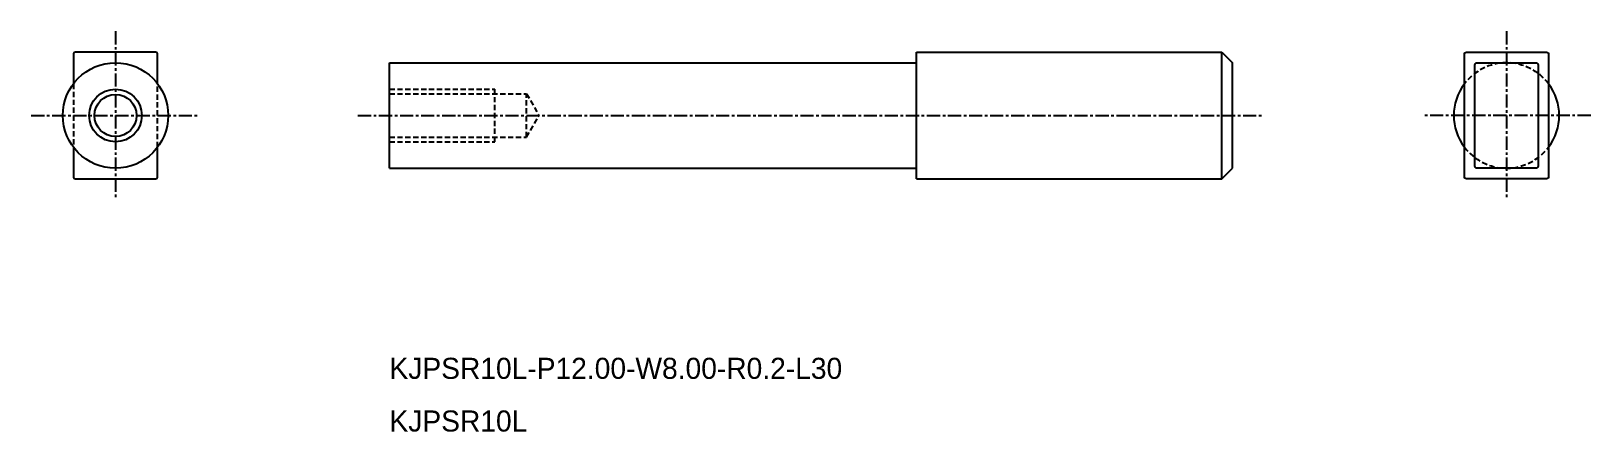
# Model space of a CAD drawing. Extents: x -2076 to -1928, y -817 to -779.
import ezdxf

# ---------------------------------------------------------------- set-up
doc = ezdxf.new("R2010")
doc.units = 0
doc.linetypes.add('CENTER', pattern=[2, 1.25, -0.25, 0.25, -0.25])
doc.linetypes.add('DASHED', pattern=[0.75, 0.5, -0.25])
doc.layers.get('0').update_dxf_attribs({"linetype": 'CONTINUOUS'})
doc.layers.add('CENTER', color=1, linetype='CENTER')

msp = doc.modelspace()

# ---------------------------------------------------------------- linework, layer by layer
at = {"color": 7, "linetype": 'CONTINUOUS'}
for p, q in [((-1992.09, -781.32), (-1963.09, -781.32)), ((-1992.09, -793.32), (-1992.09, -781.32)), ((-1963.09, -781.32), (-1962.09, -782.32)), ((-1963.09, -793.32), (-1963.09, -781.32)), ((-2042.09, -792.32), (-2042.09, -782.32)), ((-2042.09, -782.32), (-1992.09, -782.32)), ((-1962.09, -792.32), (-1962.09, -782.32)), ((-2042.09, -792.32), (-1992.09, -792.32)), ((-1963.09, -793.32), (-1962.09, -792.32)), ((-1992.09, -793.32), (-1963.09, -793.32))]:
    msp.add_line(p, q, dxfattribs=at)
at = {"color": 3, "linetype": 'DASHED'}
for p, q in [((-2072.09, -784.32), (-2072.09, -790.32)), ((-2064.09, -790.32), (-2064.09, -784.32)), ((-2042.09, -784.82), (-2032.09, -784.82)), ((-2042.09, -785.25), (-2029.09, -785.25)), ((-2032.09, -789.82), (-2032.09, -784.82)), ((-2029.09, -789.38), (-2029.09, -785.25)), ((-2029.09, -785.25), (-2027.9, -787.32)), ((-2029.09, -789.38), (-2027.9, -787.32)), ((-2042.09, -789.38), (-2029.09, -789.38)), ((-2042.09, -789.82), (-2032.09, -789.82))]:
    msp.add_line(p, q, dxfattribs=at)
at = {"color": 7, "linetype": 'CONTINUOUS'}
for points in [[(-2064.09, -784.32), (-2064.09, -781.52, 0.414214), (-2064.29, -781.32), (-2071.89, -781.32, 0.414214), (-2072.09, -781.52), (-2072.09, -784.32)], [(-2072.09, -790.32), (-2072.09, -793.12, 0.414214), (-2071.89, -793.32), (-2064.29, -793.32, 0.414214), (-2064.09, -793.12), (-2064.09, -790.32)]]:
    msp.add_lwpolyline(points, format="xyb", dxfattribs=at)
for points in [[(-1940.09, -781.52, -0.414214), (-1939.89, -781.32), (-1932.29, -781.32, -0.414214), (-1932.09, -781.52), (-1932.09, -793.12, -0.414214), (-1932.29, -793.32), (-1939.89, -793.32, -0.414214), (-1940.09, -793.12)], [(-1938.89, -782.32), (-1933.29, -782.32, -0.414214), (-1933.09, -782.52), (-1933.09, -792.12, -0.414214), (-1933.29, -792.32), (-1938.89, -792.32, -0.414214), (-1939.09, -792.12), (-1939.09, -782.52, -0.414214)]]:
    msp.add_lwpolyline(points, format="xyb", close=True, dxfattribs=at)
for radius in [5, 2]:
    msp.add_circle((-2068.09, -787.32), radius, dxfattribs=at)
at = {"color": 3, "linetype": 'CONTINUOUS'}
msp.add_circle((-2068.09, -787.32), 2.5, dxfattribs=at)
at = {"color": 3, "linetype": 'DASHED'}
for start, end in [(36.8699, 143.1301), (216.8699, 323.1301)]:
    msp.add_arc((-1936.09, -787.32), 5, start, end, dxfattribs=at)
at = {"color": 7, "linetype": 'CONTINUOUS'}
for start, end in [(143.1301, 216.8699), (323.1301, 36.8699)]:
    msp.add_arc((-1936.09, -787.32), 5, start, end, dxfattribs=at)
at = {"layer": 'CENTER', "color": 1, "linetype": 'CENTER'}
for p, q in [((-2068.09, -779.32), (-2068.09, -795.32)), ((-1936.09, -779.32), (-1936.09, -795.32)), ((-2076.09, -787.32), (-2060.09, -787.32)), ((-2045.09, -787.32), (-1959.09, -787.32)), ((-1928.09, -787.32), (-1944.09, -787.32))]:
    msp.add_line(p, q, dxfattribs=at)

# ---------------------------------------------------------------- texts
at = {"color": 7, "linetype": 'CONTINUOUS'}
for s, p in [('KJPSR10L-P12.00-W8.00-R0.2-L30', (-2042.09, -812.32)), ('KJPSR10L', (-2042.09, -817.32))]:
    msp.add_text(s, height=2, dxfattribs=at).set_placement(p)

doc.saveas('drawing.dxf')
